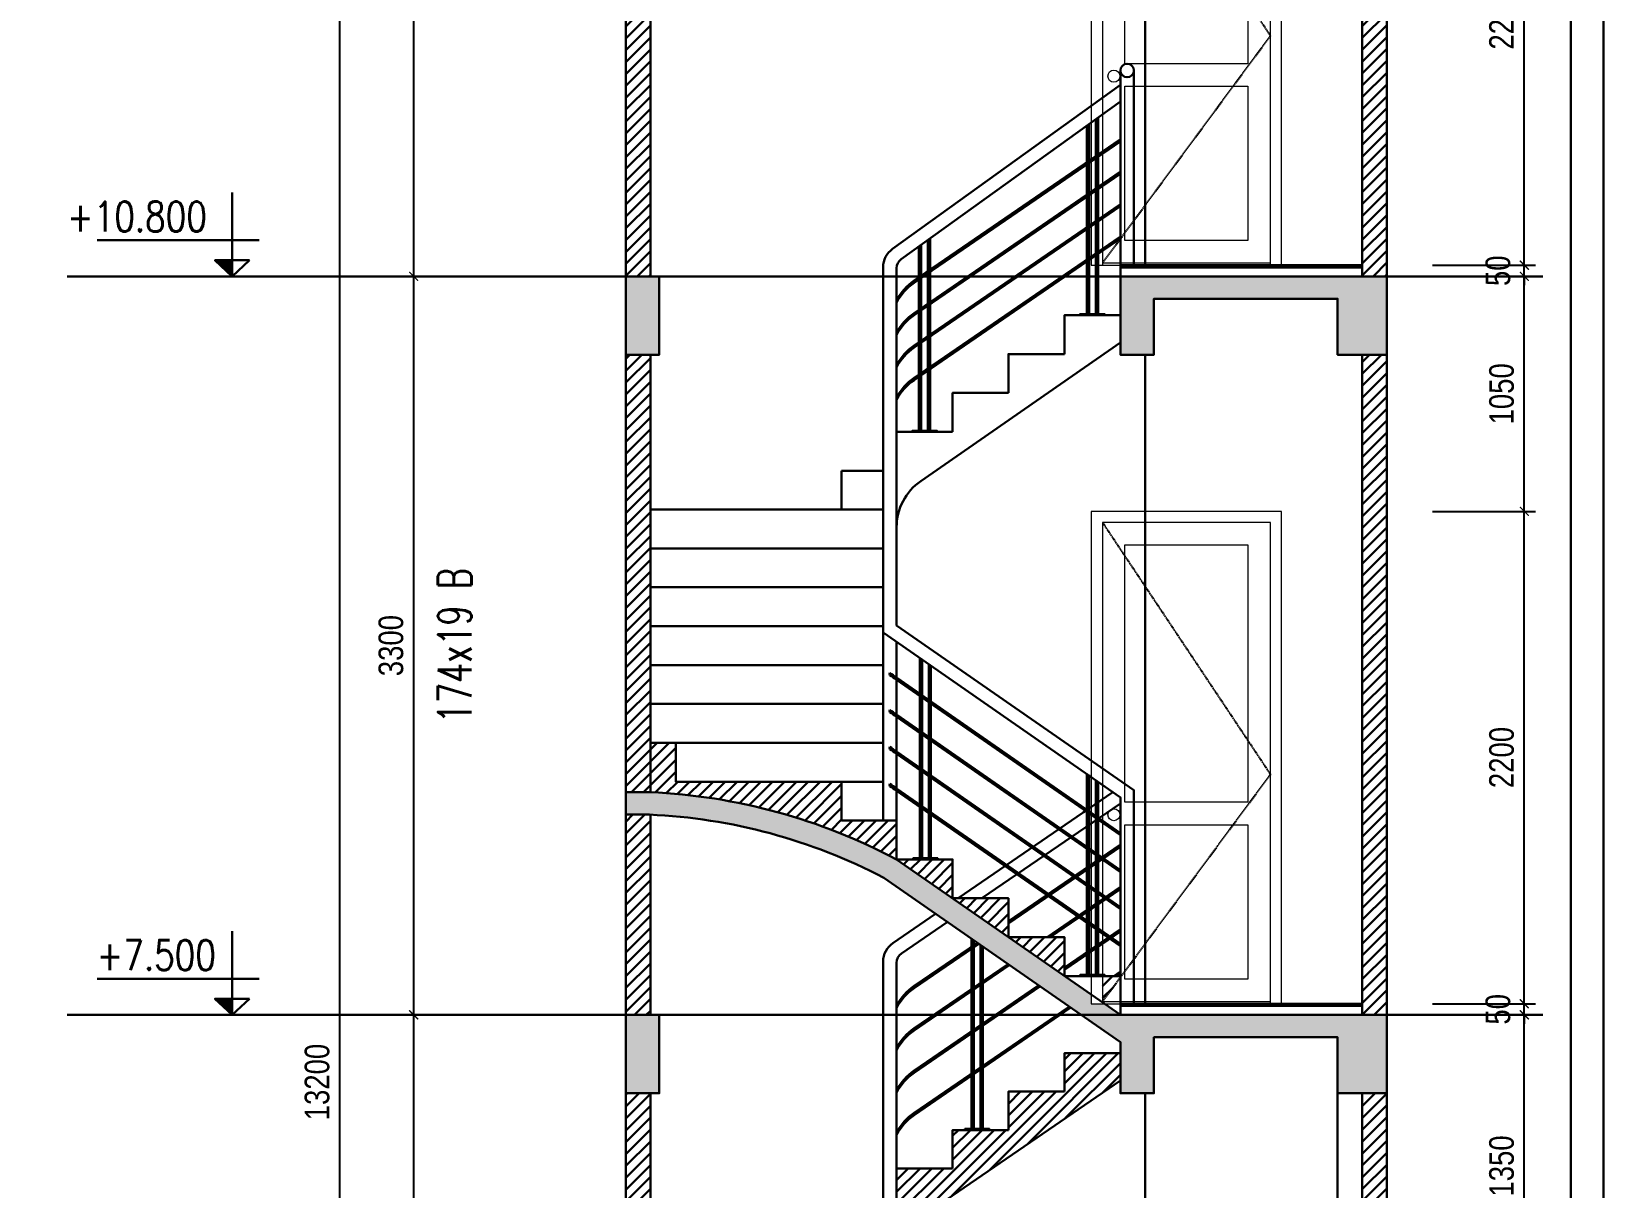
# Model space of a CAD drawing. Header units: millimetres. Extents: x -82962 to 19744, y -138000 to 4535.
# Drawn here: x -32541 to -25518, y -25581 to -20415 of the extents above; entities that cross this region are included whole.
import ezdxf

# ---------------------------------------------------------------- set-up
doc = ezdxf.new("R2010")
doc.units = ezdxf.units.MM
doc.header["$LTSCALE"] = 1000
doc.header["$MEASUREMENT"] = 0
doc.header["$PDMODE"] = 3
doc.linetypes.add('HIDDEN', pattern=[0.375, 0.25, -0.125])
doc.layers.get('0').update_dxf_attribs({"lineweight": 30})
doc.layers.get('DEFPOINTS').update_dxf_attribs({"color": 4, "lineweight": 30})
doc.layers.add('CCA - DOOR', color=34, linetype='Continuous', lineweight=20)
doc.layers.add('THAY', color=4, linetype='Continuous', lineweight=30)
doc.layers.add('net-vatlieu', color=250, linetype='Continuous')
doc.styles.add('dim', font='arial.ttf', dxfattribs={"width": 0.8})
doc.styles.add('ROMANO', font='ROMANS', dxfattribs={"width": 0.8, "bigfont": 'VNS'})
doc.styles.get("Standard").update_dxf_attribs({"font": 'romans.shx', "width": 0.7, "bigfont": 'bigfont.shx'})
doc.dimstyles.new('1-100-100', dxfattribs={"dimscale": 0, "dimtxt": 2.2, "dimasz": 0.8, "dimexe": 1, "dimexo": 1, "dimgap": 0.9, "dimtad": 1, "dimdec": 0, "dimzin": 0, "dimdsep": 46, "dimtxsty": 'dim', "dimblk1": 'ARCHTICK', "dimblk2": 'ARCHTICK', "dimsah": 1, "dimcen": 1, "dimdle": 1, "dimclrd": 256, "dimclre": 256, "dimclrt": 1, "dimadec": 0, "dimazin": 0, "dimtfac": 0.0001, "dimtdec": 0, "dimtix": 1, "dimtmove": 2, "dimatfit": 3, "dimldrblk": 'DOT', "dimfxl": 100, "dimtolj": 1, "dimtzin": 0, "dimarcsym": 0})

# ---------------------------------------------------------------- blocks, each defined once
blk = doc.blocks.new('_ARCHTICK')
at = {"color": 0, "linetype": 'ByBlock', "const_width": 0.15}
blk.add_lwpolyline([(-0.5, -0.5), (0.5, 0.5)], dxfattribs=at)
blk = doc.blocks.new('*D76')
at = {"layer": 'DEFPOINTS', "color": 0, "ltscale": 0.2, "transparency": 16777216}
for p in [(-30833.6, -24809.6), (-30250, -24809.6), (-30250, -28409.6)]:
    blk.add_point(p, dxfattribs=at)
at = {"layer": 'THAY', "lineweight": -2, "ltscale": 0.2, "transparency": 16777216}
for p, q in [((-30833.6, -28459.6), (-30833.6, -24759.6)), ((-30300, -24809.6), (-30883.6, -24809.6)), ((-30300, -28409.6), (-30883.6, -28409.6))]:
    blk.add_line(p, q, dxfattribs=at)
at = {"layer": 'THAY', "lineweight": -2, "ltscale": 0.2, "transparency": 16777216, "xscale": 40.00000032884259, "yscale": 40.00000032884259, "zscale": 40.00000032884259}
for p, rotation in [((-30833.6, -24809.6), 90), ((-30833.6, -28409.6), 270)]:
    blk.add_blockref('_ARCHTICK', p, dxfattribs=dict(at, rotation=rotation))
at = {"layer": 'THAY', "color": 1, "ltscale": 0.2, "transparency": 16777216, "insert": (-30934.8, -26609.6), "char_height": 110, "attachment_point": 5, "rotation": 90, "style": 'dim'}
blk.add_mtext('\\A1;3600', dxfattribs=at)
blk = doc.blocks.new('_DOT')
at = {"color": 0, "linetype": 'ByBlock', "ltscale": 10}
blk.add_line((-0.5, 0), (-1, 0), dxfattribs=at)
at = {"color": 0, "linetype": 'ByBlock', "ltscale": 10, "const_width": 0.5}
blk.add_lwpolyline([(-0.25, 0, 1), (0.25, 0, 1)], format="xyb", close=True, dxfattribs=at)
blk = doc.blocks.new('DTP')
at = {"layer": 'CCA - DOOR', "ltscale": 0.2}
blk.add_line((-154206.6, -128371.1), (-153456.6, -128371.1), dxfattribs=at)
for points in [[(-153406.6, -126181.1), (-154256.6, -126181.1), (-154256.6, -128381.1), (-153406.6, -128381.1)], [(-153456.6, -126231.1), (-154206.6, -126231.1), (-154206.6, -128381.1), (-153456.6, -128381.1)], [(-154106.6, -126331.1), (-153556.6, -126331.1), (-153556.6, -127481.1), (-154106.6, -127481.1)], [(-154106.6, -127581.1), (-153556.6, -127581.1), (-153556.6, -128271.1), (-154106.6, -128271.1)]]:
    blk.add_lwpolyline(points, close=True, dxfattribs=at)
blk.add_circle((-154155.7, -127536.5), 26.9, dxfattribs=at)
at = {"layer": 'net-vatlieu', "linetype": 'HIDDEN', "ltscale": 0.01}
blk.add_lwpolyline([(-154206.6, -126231.1), (-153456.6, -127356.1), (-154206.6, -128371.1)], dxfattribs=at)
blk = doc.blocks.new('*D104')
at = {"layer": 'DEFPOINTS', "color": 0, "ltscale": 0.2, "transparency": 16777216}
for p in [(-31163.6, -18509.6), (-30250, -18509.6), (-30250, -31709.6)]:
    blk.add_point(p, dxfattribs=at)
at = {"layer": 'THAY', "lineweight": -2, "ltscale": 0.2, "transparency": 16777216}
for p, q in [((-31163.6, -31759.6), (-31163.6, -18459.6)), ((-30300, -18509.6), (-31213.6, -18509.6)), ((-30300, -31709.6), (-31213.6, -31709.6))]:
    blk.add_line(p, q, dxfattribs=at)
at = {"layer": 'THAY', "lineweight": -2, "ltscale": 0.2, "transparency": 16777216, "xscale": 40.00000032884259, "yscale": 40.00000032884259, "zscale": 40.00000032884259}
for p, rotation in [((-31163.6, -18509.6), 90), ((-31163.6, -31709.6), 270)]:
    blk.add_blockref('_ARCHTICK', p, dxfattribs=dict(at, rotation=rotation))
at = {"layer": 'THAY', "color": 1, "ltscale": 0.2, "transparency": 16777216, "insert": (-31264.8, -25109.6), "char_height": 110, "attachment_point": 5, "rotation": 90, "style": 'dim'}
blk.add_mtext('\\A1;13200', dxfattribs=at)
blk = doc.blocks.new('*D105')
at = {"layer": 'DEFPOINTS', "color": 0, "ltscale": 0.2, "transparency": 16777216}
for p in [(-30833.6, -21509.6), (-30250, -21509.6), (-30250, -24809.6)]:
    blk.add_point(p, dxfattribs=at)
at = {"layer": 'THAY', "lineweight": -2, "ltscale": 0.2, "transparency": 16777216}
for p, q in [((-30833.6, -24859.6), (-30833.6, -21459.6)), ((-30300, -21509.6), (-30883.6, -21509.6)), ((-30300, -24809.6), (-30883.6, -24809.6))]:
    blk.add_line(p, q, dxfattribs=at)
at = {"layer": 'THAY', "lineweight": -2, "ltscale": 0.2, "transparency": 16777216, "xscale": 40.00000032884259, "yscale": 40.00000032884259, "zscale": 40.00000032884259}
for p, rotation in [((-30833.6, -21509.6), 90), ((-30833.6, -24809.6), 270)]:
    blk.add_blockref('_ARCHTICK', p, dxfattribs=dict(at, rotation=rotation))
at = {"layer": 'THAY', "color": 1, "ltscale": 0.2, "transparency": 16777216, "insert": (-30934.8, -23159.6), "char_height": 110, "attachment_point": 5, "rotation": 90, "style": 'dim'}
blk.add_mtext('\\A1;3300', dxfattribs=at)
blk = doc.blocks.new('*D106')
at = {"layer": 'DEFPOINTS', "color": 0, "ltscale": 0.2, "transparency": 16777216}
for p in [(-30833.6, -18509.6), (-30250, -18509.6), (-30250, -21509.6)]:
    blk.add_point(p, dxfattribs=at)
at = {"layer": 'THAY', "lineweight": -2, "ltscale": 0.2, "transparency": 16777216}
for p, q in [((-30833.6, -21559.6), (-30833.6, -18459.6)), ((-30300, -18509.6), (-30883.6, -18509.6)), ((-30300, -21509.6), (-30883.6, -21509.6))]:
    blk.add_line(p, q, dxfattribs=at)
at = {"layer": 'THAY', "lineweight": -2, "ltscale": 0.2, "transparency": 16777216, "xscale": 40.00000032884259, "yscale": 40.00000032884259, "zscale": 40.00000032884259}
for p, rotation in [((-30833.6, -18509.6), 90), ((-30833.6, -21509.6), 270)]:
    blk.add_blockref('_ARCHTICK', p, dxfattribs=dict(at, rotation=rotation))
at = {"layer": 'THAY', "color": 1, "ltscale": 0.2, "transparency": 16777216, "insert": (-30934.8, -20009.6), "char_height": 110, "attachment_point": 5, "rotation": 90, "style": 'dim'}
blk.add_mtext('\\A1;3000', dxfattribs=at)
blk = doc.blocks.new('*D83')
at = {"layer": 'DEFPOINTS', "color": 0, "ltscale": 0.2, "transparency": 16777216}
for p in [(-26332, -24809.6), (-25872, -24809.6), (-26332, -26159.6)]:
    blk.add_point(p, dxfattribs=at)
at = {"layer": 'THAY', "lineweight": -2, "ltscale": 0.2, "transparency": 16777216}
for p, q in [((-25872, -26209.6), (-25872, -24759.6)), ((-26282, -24809.6), (-25822, -24809.6)), ((-26282, -26159.6), (-25822, -26159.6))]:
    blk.add_line(p, q, dxfattribs=at)
at = {"layer": 'THAY', "lineweight": -2, "ltscale": 0.2, "transparency": 16777216, "xscale": 40.00000032884259, "yscale": 40.00000032884259, "zscale": 40.00000032884259}
for p, rotation in [((-25872, -24809.6), 90), ((-25872, -26159.6), 270)]:
    blk.add_blockref('_ARCHTICK', p, dxfattribs=dict(at, rotation=rotation))
at = {"layer": 'THAY', "color": 1, "ltscale": 0.2, "transparency": 16777216, "insert": (-25973.2, -25484.6), "char_height": 110, "attachment_point": 5, "rotation": 90, "style": 'dim'}
blk.add_mtext('\\A1;1350', dxfattribs=at)
blk = doc.blocks.new('*D84')
at = {"layer": 'DEFPOINTS', "color": 0, "ltscale": 0.2, "transparency": 16777216}
for p in [(-26332, -24759.6), (-25872, -24759.6), (-26332, -24809.6)]:
    blk.add_point(p, dxfattribs=at)
at = {"layer": 'THAY', "lineweight": -2, "ltscale": 0.2, "transparency": 16777216}
for p, q in [((-25872, -24759.6), (-25872, -24719.6)), ((-26282, -24759.6), (-25822, -24759.6)), ((-25872, -24809.6), (-25872, -24759.6)), ((-26282, -24809.6), (-25822, -24809.6)), ((-25872, -24809.6), (-25872, -24849.6))]:
    blk.add_line(p, q, dxfattribs=at)
at = {"layer": 'THAY', "lineweight": -2, "ltscale": 0.2, "transparency": 16777216, "xscale": 40.00000032884259, "yscale": 40.00000032884259, "zscale": 40.00000032884259}
for p, rotation in [((-25872, -24759.6), 270), ((-25872, -24809.6), 90)]:
    blk.add_blockref('_ARCHTICK', p, dxfattribs=dict(at, rotation=rotation))
at = {"layer": 'THAY', "color": 1, "ltscale": 0.2, "transparency": 16777216, "insert": (-25989.4, -24784.6), "char_height": 110, "attachment_point": 5, "rotation": 90, "style": 'dim'}
blk.add_mtext('\\A1;50', dxfattribs=at)
blk = doc.blocks.new('*D85')
at = {"layer": 'DEFPOINTS', "color": 0, "ltscale": 0.2, "transparency": 16777216}
for p in [(-26332, -22559.6), (-25872, -22559.6), (-26332, -24759.6)]:
    blk.add_point(p, dxfattribs=at)
at = {"layer": 'THAY', "lineweight": -2, "ltscale": 0.2, "transparency": 16777216}
for p, q in [((-25872, -24809.6), (-25872, -22509.6)), ((-26282, -22559.6), (-25822, -22559.6)), ((-26282, -24759.6), (-25822, -24759.6))]:
    blk.add_line(p, q, dxfattribs=at)
at = {"layer": 'THAY', "lineweight": -2, "ltscale": 0.2, "transparency": 16777216, "xscale": 40.00000032884259, "yscale": 40.00000032884259, "zscale": 40.00000032884259}
for p, rotation in [((-25872, -22559.6), 90), ((-25872, -24759.6), 270)]:
    blk.add_blockref('_ARCHTICK', p, dxfattribs=dict(at, rotation=rotation))
at = {"layer": 'THAY', "color": 1, "ltscale": 0.2, "transparency": 16777216, "insert": (-25973.2, -23659.6), "char_height": 110, "attachment_point": 5, "rotation": 90, "style": 'dim'}
blk.add_mtext('\\A1;2200', dxfattribs=at)
blk = doc.blocks.new('*D86')
at = {"layer": 'DEFPOINTS', "color": 0, "ltscale": 0.2, "transparency": 16777216}
for p in [(-26332, -21509.6), (-25872, -21509.6), (-26332, -22559.6)]:
    blk.add_point(p, dxfattribs=at)
at = {"layer": 'THAY', "lineweight": -2, "ltscale": 0.2, "transparency": 16777216}
for p, q in [((-25872, -22609.6), (-25872, -21459.6)), ((-26282, -21509.6), (-25822, -21509.6)), ((-26282, -22559.6), (-25822, -22559.6))]:
    blk.add_line(p, q, dxfattribs=at)
at = {"layer": 'THAY', "lineweight": -2, "ltscale": 0.2, "transparency": 16777216, "xscale": 40.00000032884259, "yscale": 40.00000032884259, "zscale": 40.00000032884259}
for p, rotation in [((-25872, -21509.6), 90), ((-25872, -22559.6), 270)]:
    blk.add_blockref('_ARCHTICK', p, dxfattribs=dict(at, rotation=rotation))
at = {"layer": 'THAY', "color": 1, "ltscale": 0.2, "transparency": 16777216, "insert": (-25973.2, -22034.6), "char_height": 110, "attachment_point": 5, "rotation": 90, "style": 'dim'}
blk.add_mtext('\\A1;1050', dxfattribs=at)
blk = doc.blocks.new('*D87')
at = {"layer": 'DEFPOINTS', "color": 0, "ltscale": 0.2, "transparency": 16777216}
for p in [(-26332, -21459.6), (-25872, -21459.6), (-26332, -21509.6)]:
    blk.add_point(p, dxfattribs=at)
at = {"layer": 'THAY', "lineweight": -2, "ltscale": 0.2, "transparency": 16777216}
for p, q in [((-25872, -21459.6), (-25872, -21419.6)), ((-26282, -21459.6), (-25822, -21459.6)), ((-25872, -21509.6), (-25872, -21459.6)), ((-26282, -21509.6), (-25822, -21509.6)), ((-25872, -21509.6), (-25872, -21549.6))]:
    blk.add_line(p, q, dxfattribs=at)
at = {"layer": 'THAY', "lineweight": -2, "ltscale": 0.2, "transparency": 16777216, "xscale": 40.00000032884259, "yscale": 40.00000032884259, "zscale": 40.00000032884259}
for p, rotation in [((-25872, -21459.6), 270), ((-25872, -21509.6), 90)]:
    blk.add_blockref('_ARCHTICK', p, dxfattribs=dict(at, rotation=rotation))
at = {"layer": 'THAY', "color": 1, "ltscale": 0.2, "transparency": 16777216, "insert": (-25989.4, -21484.6), "char_height": 110, "attachment_point": 5, "rotation": 90, "style": 'dim'}
blk.add_mtext('\\A1;50', dxfattribs=at)
blk = doc.blocks.new('*D88')
at = {"layer": 'DEFPOINTS', "color": 0, "ltscale": 0.2, "transparency": 16777216}
for p in [(-26332, -19259.6), (-25872, -19259.6), (-26332, -21459.6)]:
    blk.add_point(p, dxfattribs=at)
at = {"layer": 'THAY', "lineweight": -2, "ltscale": 0.2, "transparency": 16777216}
for p, q in [((-25872, -21509.6), (-25872, -19209.6)), ((-26282, -19259.6), (-25822, -19259.6)), ((-26282, -21459.6), (-25822, -21459.6))]:
    blk.add_line(p, q, dxfattribs=at)
at = {"layer": 'THAY', "lineweight": -2, "ltscale": 0.2, "transparency": 16777216, "xscale": 40.00000032884259, "yscale": 40.00000032884259, "zscale": 40.00000032884259}
for p, rotation in [((-25872, -19259.6), 90), ((-25872, -21459.6), 270)]:
    blk.add_blockref('_ARCHTICK', p, dxfattribs=dict(at, rotation=rotation))
at = {"layer": 'THAY', "color": 1, "ltscale": 0.2, "transparency": 16777216, "insert": (-25973.2, -20359.6), "char_height": 110, "attachment_point": 5, "rotation": 90, "style": 'dim'}
blk.add_mtext('\\A1;2200', dxfattribs=at)

msp = doc.modelspace()

# ---------------------------------------------------------------- hatches: boundary and pattern name
at = {"layer": 'THAY', "ltscale": 0.2}
h = msp.add_hatch(dxfattribs=at)
h.set_pattern_fill('ANSI31', color=256, scale=300, style=0)
h.paths.add_polyline_path([(-26486.41903, -17959.63041), (-26596.41903, -17959.63041), (-26596.41903, -18259.63041), (-26706.41903, -18259.63041), (-26706.41903, -18509.63041), (-26486.41903, -18509.63041)])
h.paths.add_polyline_path([(-29776.41903, -18859.63041), (-29886.41903, -18859.63041), (-29886.41903, -21509.63041), (-29776.41903, -21509.63041)])
h.paths.add_polyline_path([(-29666.41903, -18259.63041), (-29776.41903, -18259.63041), (-29776.41903, -17959.63041), (-29886.41903, -17959.63041), (-29886.41903, -18509.63041), (-29666.41903, -18509.63041)])
h = msp.add_hatch(color=256, dxfattribs=at)
h.paths.add_polyline_path([(-26486.41903, -18509.63041), (-27566.41903, -18509.63041), (-27676.41903, -18509.63041), (-27676.41903, -18609.63041), (-26706.41903, -18609.63041), (-26706.41903, -18859.63041), (-26486.41903, -18859.63041)])
h.paths.add_polyline_path([(-27566.41903, -18259.63041), (-27676.41903, -18259.63041), (-27676.41903, -18509.63041), (-27566.41903, -18509.63041)])
h.paths.add_polyline_path([(-28676.41903, -18259.63041), (-28786.41903, -18259.63041), (-28786.41903, -18509.63041), (-28676.41903, -18509.63041)])
h.paths.add_polyline_path([(-28676.41903, -18509.63041), (-29886.41903, -18509.63041), (-29886.41903, -18859.63041), (-29736.41903, -18859.63041), (-29736.41903, -18609.63041), (-28676.41903, -18609.63041)])
h.paths.add_polyline_path([(-26486.41903, -21509.63041), (-27676.41903, -21509.63041), (-27676.41903, -21859.63041), (-27526.41903, -21859.63041), (-27526.41903, -21609.63041), (-26706.41903, -21609.63041), (-26706.41903, -21859.63041), (-26486.41903, -21859.63041)])
h = msp.add_hatch(dxfattribs=at)
h.set_pattern_fill('ANSI31', color=256, scale=300, style=0)
h.paths.add_polyline_path([(-26486.41903, -18859.63041), (-26596.41903, -18859.63041), (-26596.41903, -21509.63041), (-26486.41903, -21509.63041)])
h = msp.add_hatch(color=256, dxfattribs=at)
h.paths.add_polyline_path([(-26486.41903, -24809.63041), (-27676.41903, -24809.63041), (-27851.68611, -24809.63041), (-27676.41903, -24931.39491), (-27676.41903, -25159.63041), (-27526.41903, -25159.63041), (-27526.41903, -24909.63041), (-26706.41903, -24909.63041), (-26706.41903, -25159.63041), (-26486.41903, -25159.63041)])
h.paths.add_polyline_path([(-28676.41903, -24114.89357, 0.1117036244), (-29776.41903, -23814.65246), (-29886.41903, -23814.65246), (-29886.41903, -23914.65246), (-29776.41903, -23914.65246), (-29776.41903, -23914.78792, -0.1095249626), (-28734.02054, -24196.64017), (-27851.68611, -24809.63041), (-27676.41903, -24809.63041), (-27748.38872, -24759.63041), (-27806.41903, -24759.63041), (-27806.41903, -24719.31462)])
h.paths.add_polyline_path([(-29736.41903, -21509.63041), (-29886.41903, -21509.63041), (-29886.41903, -21859.63041), (-29736.41903, -21859.63041)])
h.paths.add_polyline_path([(-29736.41903, -24809.63041), (-29886.41903, -24809.63041), (-29886.41903, -25159.63041), (-29736.41903, -25159.63041)])
h = msp.add_hatch(dxfattribs=at)
h.set_pattern_fill('ANSI31', color=256, scale=300, style=0)
h.paths.add_polyline_path([(-26486.41903, -25159.63041), (-26596.41903, -25159.63041), (-26596.41903, -28409.63041), (-26486.41903, -28409.63041)])
h.paths.add_polyline_path([(-29776.41903, -21859.63041), (-29886.41903, -21859.63041), (-29886.41903, -23814.65246), (-29776.41903, -23814.65246)])
h.paths.add_polyline_path([(-27676.41903, -25102.31095), (-27676.41903, -24981.05898), (-27926.41903, -24981.05898), (-27926.41903, -25152.48755), (-28176.41903, -25152.48755), (-28176.41903, -25323.91612), (-28426.41903, -25323.91612), (-28426.41903, -25495.3447), (-28676.41903, -25495.3447), (-28676.41903, -25893.38633, -0.2472944463), (-28589.5247, -25728.44056)])
h.paths.add_polyline_path([(-28921.86834, -23767.52515), (-29662.72982, -23767.52515), (-29662.72982, -23593.84094), (-29776.41903, -23593.84094), (-29776.41903, -23814.65246, -0.1117036244), (-28676.41903, -24114.89357), (-28676.41903, -23941.20936), (-28921.86834, -23941.20936)])
h.paths.add_polyline_path([(-28426.41903, -24114.89357), (-28676.41903, -24114.89357), (-28426.41903, -24288.57778)])
h.paths.add_polyline_path([(-28176.41903, -24288.57778), (-28426.41903, -24288.57778), (-28176.41903, -24462.26199)])
h.paths.add_polyline_path([(-27926.41903, -24462.26199), (-28176.41903, -24462.26199), (-27926.41903, -24635.9462)])
h.paths.add_polyline_path([(-27676.41903, -24641.36374), (-27676.41903, -24635.9462), (-27756.41903, -24635.9462), (-27756.41903, -24749.63041)])
h = msp.add_hatch(dxfattribs=at)
h.set_pattern_fill('ANSI31', color=256, scale=300, style=0)
h.set_pattern_definition([(45, (-26596.42, -24809.63), (-26.5165, 26.5165), [])])
h.paths.add_polyline_path([(-26596.41903, -21859.63041), (-26486.41903, -21859.63041), (-26486.41903, -24809.63041), (-26596.41903, -24809.63041)])
h = msp.add_hatch(dxfattribs=at)
h.set_pattern_fill('ANSI31', color=256, scale=300, style=0)
h.paths.add_polyline_path([(-29776.41903, -23914.83709, 0.0004902646), (-29779.40768, -23914.65246), (-29886.41903, -23914.65246), (-29886.41903, -24809.63041), (-29776.41903, -24809.63041)])
h = msp.add_hatch(dxfattribs=at)
h.set_pattern_fill('ANSI31', color=256, scale=300, style=0)
h.paths.add_polyline_path([(-29776.41903, -27452.56505, 0.0011118262), (-29783.56956, -27451.50513), (-29886.41903, -27451.50513), (-29886.41903, -28409.63041), (-29776.41903, -28409.63041)])
h.paths.add_polyline_path([(-29776.41903, -25159.63041), (-29886.41903, -25159.63041), (-29886.41903, -27351.50513), (-29776.41903, -27351.50513)])
h.paths.add_polyline_path([(-28094.79454, -28202.4694), (-27906.29454, -28202.4694), (-27906.29454, -28044.9694), (-28094.79454, -28044.9694)], flags=9)
h.paths.add_polyline_path([(-27765.80931, -28275.13634), (-27593.30931, -28275.13634), (-27593.30931, -28117.63634), (-27765.80931, -28117.63634)], flags=9)

# ---------------------------------------------------------------- linework, layer by layer
at = {"layer": 'THAY', "ltscale": 0.015}
for p, q in [((-29886.41903, -33120.97452), (-29886.41903, -17237.34962)), ((-26486.41903, -33117.64562), (-26486.41903, -17234.02072))]:
    msp.add_line(p, q, dxfattribs=at)
at = {"layer": 'THAY', "ltscale": 0.2}
for p, q in [((-27566.41903, -21459.63041), (-27566.41903, -18609.63041)), ((-31643.78841, -21509.63041), (-31643.78841, -21135.08977)), ((-31523.25649, -21348.12989), (-32248.00031, -21348.12989)), ((-31516.84516, -21509.63041), (-31850.82045, -21509.63041)), ((-27566.41903, -24759.63041), (-27566.41903, -21859.63041)), ((-31643.78841, -24809.63041), (-31643.78841, -24435.08977)), ((-31523.25649, -24648.12989), (-32248.00031, -24648.12989)), ((-31516.84516, -24809.63041), (-31850.82045, -24809.63041)), ((-27566.41903, -28359.63041), (-27566.41903, -25159.63041)), ((-26706.41903, -28359.63041), (-26706.41903, -25159.63041))]:
    msp.add_line(p, q, dxfattribs=at)
at = {"layer": 'THAY', "linetype": 'Continuous'}
for p, q in [((-29886.41903, -18859.63041), (-29886.41903, -21859.63041)), ((-29776.41903, -21509.63041), (-29776.41903, -18859.63041)), ((-26596.41903, -21509.63041), (-26596.41903, -18859.63041)), ((-26486.41903, -21509.63041), (-26486.41903, -18859.63041)), ((-29886.41903, -21859.63041), (-29886.41903, -24809.63041)), ((-29776.41903, -23814.65246), (-29776.41903, -21859.63041)), ((-26596.41903, -24809.63041), (-26596.41903, -21859.63041)), ((-26486.41903, -24809.63041), (-26486.41903, -21859.63041)), ((-29776.41903, -23915.60676), (-29776.41903, -24809.63041)), ((-29886.41903, -25159.63041), (-29886.41903, -28409.63041)), ((-29776.41903, -27351.50513), (-29776.41903, -25159.63041)), ((-26596.41903, -28409.63041), (-26596.41903, -25159.63041)), ((-26486.41903, -28409.63041), (-26486.41903, -25159.63041))]:
    msp.add_line(p, q, dxfattribs=at)
at = {"layer": 'THAY'}
for p, q in [((-27676.41903, -21515.22146), (-27676.41903, -20586.02275)), ((-27616.41903, -20684.54692), (-27616.41903, -21459.63041)), ((-27826.41903, -21678.31462), (-27826.41903, -20835.80112)), ((-27816.41903, -21678.31462), (-27816.41903, -20828.59854)), ((-27786.41903, -21678.31462), (-27786.41903, -20806.9908)), ((-27776.41903, -21678.31462), (-27776.41903, -20799.78822)), ((-28536.41903, -22199.36725), (-28536.41903, -21347.18439)), ((-28526.41903, -22199.36725), (-28526.41903, -21339.9818)), ((-28576.41903, -22199.36725), (-28576.41903, -21375.99471)), ((-28566.41903, -22199.36725), (-28566.41903, -21368.79213)), ((-28676.41903, -22204.36725), (-28676.41903, -22619.7266)), ((-28921.86834, -22378.05146), (-28736.41903, -22378.05146)), ((-28921.86834, -22551.73567), (-28921.86834, -22378.05146)), ((-29776.41903, -22551.73567), (-28736.41903, -22551.73567)), ((-29776.41903, -22725.41988), (-28736.41903, -22725.41988)), ((-29776.41903, -22899.10409), (-28736.41903, -22899.10409)), ((-29776.41903, -23072.7883), (-28736.41903, -23072.7883)), ((-29776.41903, -23246.47251), (-28736.41903, -23246.47251)), ((-28572.76709, -24109.89357), (-28572.76709, -23215.17676)), ((-28562.76709, -24109.89357), (-28562.76709, -23222.12413)), ((-28532.76709, -24109.89357), (-28532.76709, -23242.96623)), ((-28522.76709, -24109.89357), (-28522.76709, -23249.9136)), ((-28736.41903, -23420.15673), (-29776.41903, -23420.15673)), ((-28736.41903, -23593.84094), (-29662.72982, -23593.84094)), ((-27826.41903, -24630.9462), (-27826.41903, -23730.40434)), ((-27816.41903, -24630.9462), (-27816.41903, -23737.64118)), ((-28921.86834, -23767.52515), (-28736.41903, -23767.52515)), ((-27786.41903, -24630.9462), (-27786.41903, -23759.35171)), ((-27776.41903, -24630.9462), (-27776.41903, -23766.58855)), ((-28341.41903, -25318.91612), (-28341.41903, -24471.8187)), ((-28331.41903, -25318.91612), (-28331.41903, -24478.82786)), ((-28301.41903, -25318.91612), (-28301.41903, -24499.85536)), ((-28291.41903, -25318.91612), (-28291.41903, -24506.86452))]:
    msp.add_line(p, q, dxfattribs=at)
at = {"layer": 'THAY', "ltscale": 0.2}
for points in [[(-40951.19082, -15243.66073), (-40951.19082, -37216.98635), (-25518.01165, -37216.98635), (-25518.01165, -15243.66073)], [(-40796.96266, -15393.9476), (-40796.96266, -37066.69948), (-25664.35722, -37066.69948), (-25664.35722, -15393.9476)], [(-31567.18706, -21437.60854), (-31721.89608, -21437.60854), (-31643.78841, -21509.63041)], [(-29886.41903, -21509.63041), (-29736.41903, -21509.63041), (-29736.41903, -21859.63041), (-29886.41903, -21859.63041)], [(-31567.18706, -24737.60854), (-31721.89608, -24737.60854), (-31643.78841, -24809.63041)], [(-29886.41903, -24809.63041), (-29736.41903, -24809.63041), (-29736.41903, -25159.63041), (-29886.41903, -25159.63041)]]:
    msp.add_lwpolyline(points, close=True, dxfattribs=at)
at = {"layer": 'THAY'}
for points in [[(-27616.41903, -20586.02275), (-27616.41903, -20684.54692)], [(-27926.41903, -21856.99883), (-27926.41903, -21683.31462), (-27676.41903, -21683.31462)], [(-28176.41903, -22030.68304), (-28176.41903, -21856.99883), (-27926.41903, -21856.99883)], [(-28426.41903, -22204.36725), (-28426.41903, -22030.68304), (-28176.41903, -22030.68304)], [(-28676.41903, -22619.7266), (-28676.41903, -22204.36725), (-28426.41903, -22204.36725)], [(-28736.41903, -23037.32248), (-28736.41903, -23941.20936)], [(-28676.41903, -23143.16594), (-28676.41903, -23941.20936)], [(-28401.16645, -24288.57778), (-27709.95492, -23814.60416)], [(-27676.41903, -23864.3593), (-28295.07097, -24288.57778)], [(-27840.66834, -23904.23622), (-27833.64465, -23899.41998)], [(-27676.41903, -24048.56345), (-28176.41903, -24391.42059)], [(-27676.41903, -24058.2636), (-28176.41903, -24401.12075)], [(-27676.41903, -24237.61767), (-28004.02533, -24462.26199)], [(-27676.41903, -24247.31782), (-27989.87927, -24462.26199)], [(-27676.41903, -24426.67189), (-27926.41903, -24598.10046)], [(-27676.41903, -24436.37205), (-27926.41903, -24607.80062)], [(-27676.41903, -24615.72611), (-27705.90666, -24635.9462)], [(-27676.41903, -24625.42627), (-27691.76059, -24635.9462)], [(-27926.41903, -25152.48755), (-27926.41903, -24981.05898), (-27676.41903, -24981.05898)], [(-28176.41903, -25323.91612), (-28176.41903, -25152.48755), (-27926.41903, -25152.48755)], [(-28426.41903, -25495.3447), (-28426.41903, -25323.91612), (-28176.41903, -25323.91612)], [(-28676.41903, -25495.3447), (-28426.41903, -25495.3447)]]:
    msp.add_lwpolyline(points, dxfattribs=at)
for points in [[(-27676.41903, -20653.81933), (-28694.86329, -21387.36208, 0.2411698524), (-28736.41903, -21468.50558), (-28736.41903, -23101.48173), (-27676.41903, -23837.90278), (-27676.41903, -24769.63041)], [(-27676.41903, -20727.76241), (-28655.64116, -21433.05509, 0.2411698524), (-28676.41903, -21473.62684), (-28676.41903, -23069.10253), (-27616.41903, -23805.52359), (-27616.41903, -24769.63041)], [(-27676.41903, -20897.0352), (-28597.80112, -21528.84006, 0.1192577124), (-28676.41903, -21616.27885, 0.1192577124)], [(-27676.41903, -20906.73536), (-28597.80112, -21538.54022, 0.1192577124), (-28676.41903, -21625.97901, 0.1192577124)], [(-27676.41903, -21041.82863), (-28597.80112, -21673.63349, 0.1192577124), (-28676.41903, -21761.07228, 0.1192577124)], [(-27676.41903, -21051.52878), (-28597.80112, -21683.33365, 0.1192577124), (-28676.41903, -21770.77244, 0.1192577124)], [(-27676.41903, -21186.62205), (-28597.80112, -21818.42691, 0.1192577124), (-28676.41903, -21905.8657, 0.1192577124)], [(-27676.41903, -21196.32221), (-28597.80112, -21828.12707, 0.1192577124), (-28676.41903, -21915.56586, 0.1192577124)], [(-27676.41903, -21331.41548), (-28597.80112, -21963.22034, 0.1192577124), (-28676.41903, -22050.65913, 0.1192577124)], [(-27676.41903, -21341.11563), (-28597.80112, -21972.9205, 0.1192577124), (-28676.41903, -22060.35929, 0.1192577124)], [(-27676.41903, -21805.07912), (-28567.80112, -22424.35509, 0.2472944463), (-28676.41903, -22630.53731), (-28676.41903, -23043.02613)], [(-28706.41903, -23281.48904, -0.0056206986), (-28676.41903, -23302.41316), (-27676.41903, -23997.15)], [(-28706.41903, -23291.36416, -0.0056206986), (-28676.41903, -23312.28828), (-27676.41903, -24007.02512)], [(-28706.41903, -23446.67636, -0.0056206986), (-28676.41903, -23467.60048), (-27676.41903, -24162.33732)], [(-28706.41903, -23456.55148, -0.0056206986), (-28676.41903, -23477.4756), (-27676.41903, -24172.21244)], [(-28706.41903, -23611.86368, -0.0056206986), (-28676.41903, -23632.78779), (-27676.41903, -24327.52464)], [(-28706.41903, -23611.86368, -0.0056206986), (-28676.41903, -23632.78779), (-27676.41903, -24327.52464)], [(-28706.41903, -23621.7388, -0.0056206986), (-28676.41903, -23642.66292), (-27676.41903, -24337.39976)], [(-28706.41903, -23777.051, -0.0056206986), (-28676.41903, -23797.97511), (-27676.41903, -24492.71196)], [(-28706.41903, -23786.92612, -0.0056206986), (-28676.41903, -23807.85023), (-27676.41903, -24502.58708)], [(-27676.41903, -28359.63041), (-27676.41903, -27496.66731), (-28692.97186, -26799.60251, -0.2472944463), (-28736.41903, -26717.12962), (-28736.41903, -24571.14581, -0.2472944463), (-28692.97186, -24488.67292), (-28503.11354, -24358.48436)], [(-28450.64739, -24395.25875), (-28654.69545, -24535.17742, 0.2472944463), (-28676.41903, -24576.41386), (-28676.41903, -26711.86157, 0.2472944463), (-28654.69545, -26753.09801), (-27616.41903, -27465.05898), (-27616.41903, -28359.63041)], [(-28317.80442, -24488.37057), (-28597.80112, -24680.36831, 0.1192577124), (-28676.41903, -24767.8071)], [(-28310.80893, -24493.27382), (-28597.80112, -24690.06846, 0.1192577124), (-28676.41903, -24777.50726)], [(-28181.4637, -24583.93402), (-28597.80112, -24869.42253, 0.1192577124), (-28676.41903, -24956.86132)], [(-28174.46821, -24588.83727), (-28597.80112, -24879.12269, 0.1192577124), (-28676.41903, -24966.56148)], [(-28045.12299, -24679.49746), (-28597.80112, -25058.47675, 0.1192577124), (-28676.41903, -25145.91554)], [(-28038.1275, -24684.40071), (-28597.80112, -25068.17691, 0.1192577124), (-28676.41903, -25155.6157)], [(-27908.78227, -24775.06091), (-28597.80112, -25247.53097, 0.1192577124), (-28676.41903, -25334.96976)], [(-27901.78679, -24779.96416), (-28597.80112, -25257.23113, 0.1192577124), (-28676.41903, -25344.66992)], [(-28676.41903, -26281.66924), (-28676.41903, -25893.38633, -0.2472944463), (-28589.5247, -25728.44056), (-27676.41903, -25102.31095)]]:
    msp.add_lwpolyline(points, format="xyb", dxfattribs=at)
at = {"layer": 'THAY', "ltscale": 0.5}
for points in [[(-27676.41903, -21459.63041), (-26596.41903, -21459.63041)], [(-27676.41903, -21469.63041), (-26596.41903, -21469.63041)], [(-27676.41903, -24759.63041), (-26596.41903, -24759.63041)], [(-27676.41903, -24769.63041), (-26596.41903, -24769.63041)]]:
    msp.add_lwpolyline(points, dxfattribs=at)
at = {"layer": 'THAY', "ltscale": 0.015}
for points in [[(-32381.33972, -21509.63041), (-25789.12662, -21509.63041)], [(-32381.33972, -24809.63041), (-25789.12662, -24809.63041)]]:
    msp.add_lwpolyline(points, dxfattribs=at)
at = {"layer": 'THAY', "ltscale": 0.2}
for points in [[(-27676.41903, -21515.22146), (-27676.41903, -21859.63041), (-27526.41903, -21859.63041), (-27526.41903, -21609.63041), (-26706.41903, -21609.63041), (-26706.41903, -21859.63041), (-26486.41903, -21859.63041), (-26486.41903, -21509.63041)], [(-27676.41903, -21509.63041), (-26486.41903, -21509.63041)], [(-27526.41903, -24909.63041), (-26706.41903, -24909.63041)]]:
    msp.add_lwpolyline(points, dxfattribs=at)
at = {"layer": 'THAY'}
for points in [[(-27856.41903, -21683.31462), (-27746.41903, -21683.31462), (-27746.41903, -21678.31462), (-27856.41903, -21678.31462)], [(-28606.41903, -22204.36725), (-28496.41903, -22204.36725), (-28496.41903, -22199.36725), (-28606.41903, -22199.36725)], [(-28602.76709, -24114.89357), (-28492.76709, -24114.89357), (-28492.76709, -24109.89357), (-28602.76709, -24109.89357)], [(-27856.41903, -24635.9462), (-27746.41903, -24635.9462), (-27746.41903, -24630.9462), (-27856.41903, -24630.9462)], [(-28371.41903, -25323.91612), (-28261.41903, -25323.91612), (-28261.41903, -25318.91612), (-28371.41903, -25318.91612)]]:
    msp.add_lwpolyline(points, close=True, dxfattribs=at)
at = {"layer": 'THAY', "linetype": 'Continuous'}
for points in [[(-28676.41903, -24114.89357), (-28676.41903, -23941.20936), (-28921.86834, -23941.20936), (-28921.86834, -23767.52515), (-29662.72982, -23767.52515), (-29662.72982, -23593.84094), (-29776.41903, -23593.84094)], [(-28426.41903, -24288.57778), (-28426.41903, -24114.89357), (-28676.41903, -24114.89357)], [(-28176.41903, -24462.26199), (-28176.41903, -24288.57778), (-28426.41903, -24288.57778)], [(-27926.41903, -24635.9462), (-27926.41903, -24462.26199), (-28176.41903, -24462.26199)], [(-27676.41903, -24809.63041), (-27676.41903, -24635.9462), (-27926.41903, -24635.9462)]]:
    msp.add_lwpolyline(points, dxfattribs=at)
at = {"layer": 'THAY', "ltscale": 0.2}
for points in [[(-29886.41903, -23814.65246), (-29776.41903, -23814.65246, -0.1117036244), (-28676.41903, -24114.89357), (-27676.41903, -24809.63041), (-26486.41903, -24809.63041)], [(-29886.41903, -23914.65246), (-29779.40768, -23914.65246, -0.1098284162), (-28734.02054, -24196.64017), (-27676.41903, -24931.39491), (-27676.41903, -25159.63041), (-27526.41903, -25159.63041), (-27526.41903, -24909.63041), (-26706.41903, -24909.63041), (-26706.41903, -25159.63041), (-26486.41903, -25159.63041), (-26486.41903, -24809.63041)]]:
    msp.add_lwpolyline(points, format="xyb", dxfattribs=at)
at = {"layer": 'THAY'}
msp.add_circle((-27646.41903, -20589.87698), 30.24657, dxfattribs=at)
for centre in [(-28694.43357, -23286.4266), (-28694.43357, -23451.61392), (-28694.43357, -23616.80124), (-28694.43357, -23781.98856)]:
    msp.add_arc(centre, 12.96266, 157.610167436, 202.389832564, dxfattribs=at)
at = {"layer": 'THAY', "ltscale": 0.2}
for points in [[(-31643.78841, -21437.60854), (-31721.89608, -21437.60854), (-31643.78841, -21509.63041), (-31721.89608, -21437.60854)], [(-31643.78841, -24737.60854), (-31721.89608, -24737.60854), (-31643.78841, -24809.63041), (-31721.89608, -24737.60854)]]:
    msp.add_solid(points, dxfattribs=at)

# ---------------------------------------------------------------- block references
at = {"layer": 'THAY'}
for p in [(126450.15183, 106921.47725), (126450.15183, 103621.47725)]:
    msp.add_blockref('DTP', p, dxfattribs=at)

# ---------------------------------------------------------------- texts
at = {"layer": 'THAY', "ltscale": 0.2, "style": 'ROMANO', "width": 0.8}
for s, p in [('+10.800', (-32382.30673, -21309.60186)), ('+7.500', (-32250.02531, -24609.60186))]:
    msp.add_text(s, height=133.95375, dxfattribs=at).set_placement(p)
at = {"layer": 'THAY', "color": 2, "ltscale": 0.2, "insert": (-30650.25068, -23159.63041), "char_height": 150, "attachment_point": 5, "rotation": 90}
msp.add_mtext('\\A1;174x19 B', dxfattribs=at)

# ---------------------------------------------------------------- dimensions: what is measured, and where the dimension line sits
at = {"layer": 'THAY', "ltscale": 0.2}
for base, p1, p2, picture, middle in [((-31163.61711, -18509.63041), (-30249.96751, -31709.63041), (-30249.96751, -18509.63041), '*D104', (-31264.81765, -25109.63041)), ((-30833.6171, -18509.63041), (-30249.96751, -21509.63041), (-30249.96751, -18509.63041), '*D106', (-30934.81765, -20009.63041)), ((-25871.99261, -19259.63041), (-26332.01936, -21459.63041), (-26332.01936, -19259.63041), '*D88', (-25973.15564, -20359.63041)), ((-30833.6171, -21509.63041), (-30249.96751, -24809.63041), (-30249.96751, -21509.63041), '*D105', (-30934.81765, -23159.63041)), ((-25871.99261, -21509.63041), (-26332.01936, -22559.63041), (-26332.01936, -21509.63041), '*D86', (-25973.15564, -22034.63041)), ((-25871.99261, -22559.63041), (-26332.01936, -24759.63041), (-26332.01936, -22559.63041), '*D85', (-25973.15564, -23659.63041)), ((-30833.6171, -24809.63041), (-30249.96751, -28409.63041), (-30249.96751, -24809.63041), '*D76', (-30934.81765, -26609.63041)), ((-25871.99261, -24809.63041), (-26332.01936, -26159.63041), (-26332.01936, -24809.63041), '*D83', (-25973.19316, -25484.63041))]:
    dim = msp.add_linear_dim(base=base, p1=p1, p2=p2, angle=90, dimstyle='1-100-100', override={"dimscale": 50}, dxfattribs=at)
    dim.commit()
    dim.dimension.update_dxf_attribs({"geometry": picture, "text_midpoint": middle})
for base, p1, p2, picture, middle in [((-25871.99261, -21459.63041), (-26332.01936, -21509.63041), (-26332.01936, -21459.63041), '*D87', (-25989.44658, -21484.63041)), ((-25871.99261, -24759.63041), (-26332.01936, -24809.63041), (-26332.01936, -24759.63041), '*D84', (-25989.44658, -24784.63041))]:
    dim = msp.add_linear_dim(base=base, p1=p1, p2=p2, angle=90, dimstyle='1-100-100', override={"dimscale": 50}, dxfattribs=at)
    dim.commit()
    dim.dimension.update_dxf_attribs({"geometry": picture, "text_midpoint": middle, "dimtype": 160})

doc.saveas('drawing.dxf')
